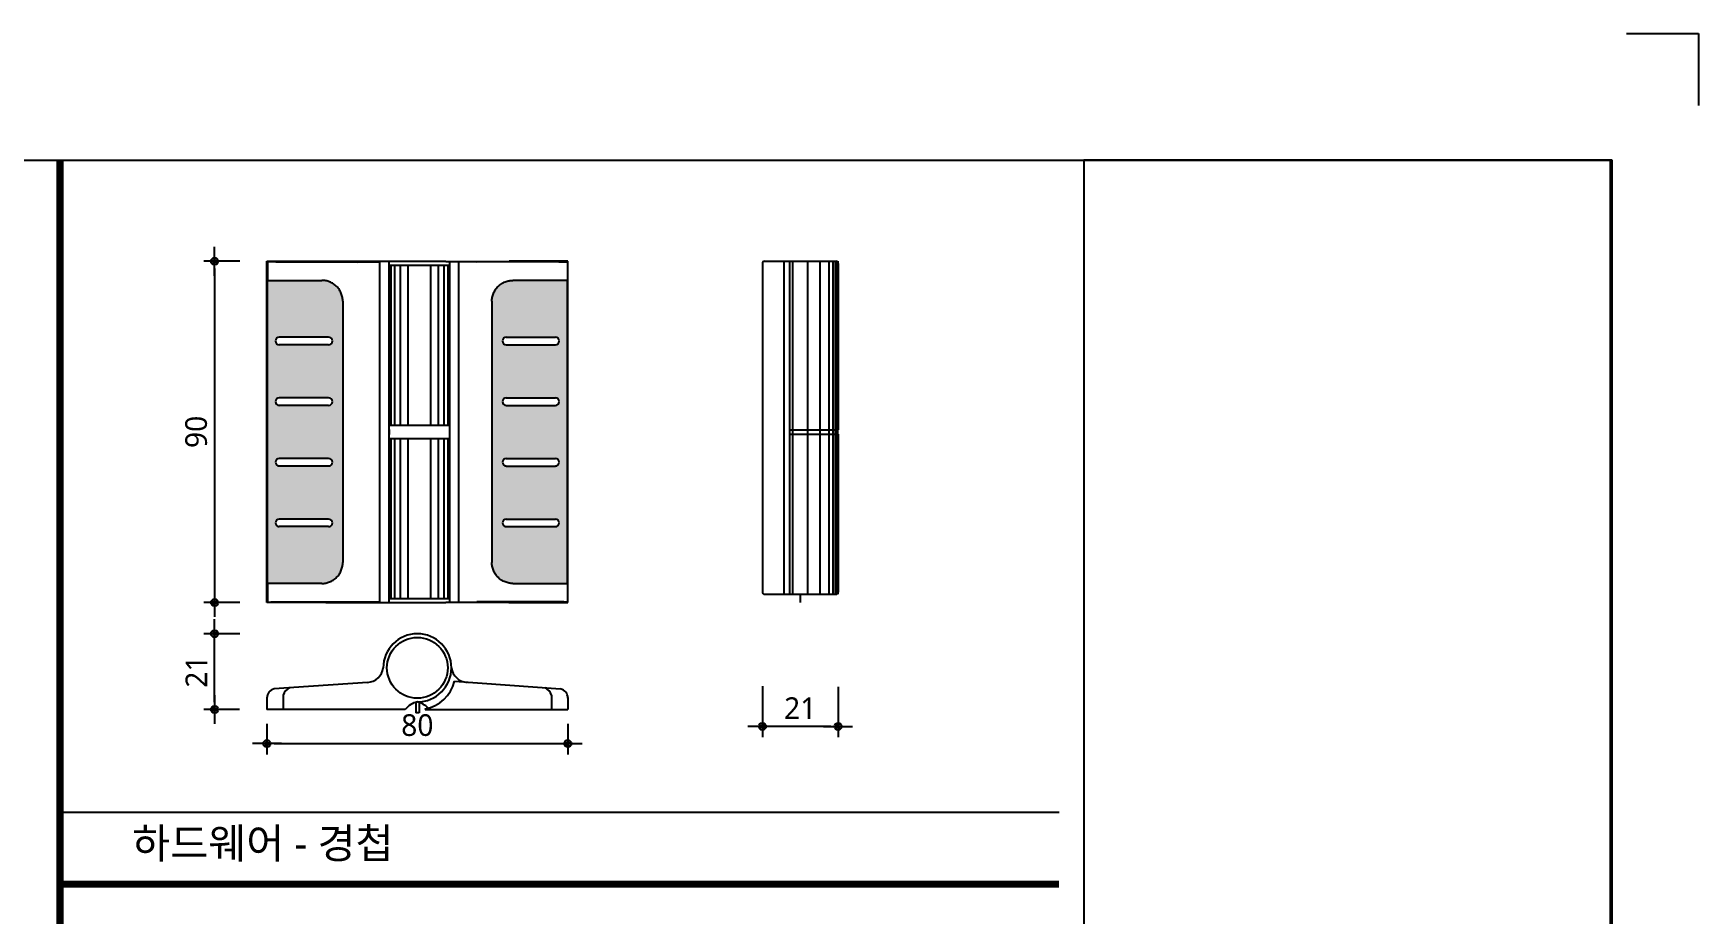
# Model space of a CAD drawing. Extents: x -256 to 8104, y -176 to 5714.
# Drawn here: x 5795 to 8104, y 4492 to 5714 of the extents above; entities that cross this region are included whole.
import ezdxf
from ezdxf.enums import TextEntityAlignment as Align

# ---------------------------------------------------------------- set-up
doc = ezdxf.new("R2010")
doc.units = 0
doc.header["$LTSCALE"] = 30
doc.layers.get('0').update_dxf_attribs({"linetype": 'CONTINUOUS'})
doc.layers.get('DEFPOINTS').update_dxf_attribs({"linetype": 'CONTINUOUS'})
for name, color, linetype in [('curior-0Line', 252, 'CONTINUOUS'), ('DIM', 7, 'CONTINUOUS'), ('TIT', 3, 'CONTINUOUS'), ('부자재', 4, 'CONTINUOUS'), ('해치', 8, 'CONTINUOUS')]:
    doc.layers.add(name, color=color, linetype=linetype)
doc.styles.add('돋움', font='malgun.ttf')
doc.dimstyles.new('10', dxfattribs={"dimscale": 10, "dimtxt": 3, "dimasz": 1, "dimexe": 1.5, "dimexo": 2, "dimgap": 1, "dimtad": 1, "dimdec": 0, "dimlunit": 6, "dimtxsty": '돋움', "dimblk": 'DIMDOT', "dimcen": -1, "dimdle": 1.5, "dimclrt": 3, "dimazin": 3, "dimtfac": 1, "dimtdec": 0, "dimtix": 1, "dimtmove": 2, "dimatfit": 3, "dimldrblk": 'DIMDOT', "dimarcsym": 0})

# ---------------------------------------------------------------- blocks, each defined once
blk = doc.blocks.new('DIMDOT')
at = {"linetype": 'Continuous'}
blk.add_line((-2, 0), (2, 0), dxfattribs=at)
for radius in [0.5, 0.25]:
    blk.add_circle((0, 0), radius, dxfattribs=at)
blk = doc.blocks.new('*D1087')
at = {"layer": 'DEFPOINTS', "color": 0}
for p in [(204422.8, -1426), (204367.8, -1899.1), (204422.8, -1899.1)]:
    blk.add_point(p, dxfattribs=at)
at = {"layer": 'DIM', "color": 0, "lineweight": -2, "ltscale": 10}
for p, q in [((204402.8, -1426), (204352.8, -1426)), ((204367.8, -1436), (204367.8, -1889.1)), ((204402.8, -1899.1), (204352.8, -1899.1))]:
    blk.add_line(p, q, dxfattribs=at)
at = {"layer": 'DIM', "color": 0, "lineweight": -2, "xscale": 10, "yscale": 10, "zscale": 10}
for p, rotation in [((204367.8, -1426), 90), ((204367.8, -1899.1), 270)]:
    blk.add_blockref('DIMDOT', p, dxfattribs=dict(at, rotation=rotation))
at = {"layer": 'DIM', "color": 3, "insert": (204342.3, -1662.5), "char_height": 30, "attachment_point": 5, "rotation": 90, "style": '돋움'}
blk.add_mtext('90', dxfattribs=at)
blk = doc.blocks.new('*D1088')
at = {"layer": 'DEFPOINTS', "color": 0}
for p in [(204440.4, -2047.3), (204857.5, -2047.3), (204857.5, -2094.7)]:
    blk.add_point(p, dxfattribs=at)
at = {"layer": 'DIM', "color": 0, "lineweight": -2, "ltscale": 10}
for p, q in [((204440.4, -2067.3), (204440.4, -2109.7)), ((204857.5, -2067.3), (204857.5, -2109.7)), ((204450.4, -2094.7), (204847.5, -2094.7))]:
    blk.add_line(p, q, dxfattribs=at)
at = {"layer": 'DIM', "color": 0, "lineweight": -2, "xscale": 10, "yscale": 10, "zscale": 10, "rotation": 180}
blk.add_blockref('DIMDOT', (204440.4, -2094.7), dxfattribs=at)
at = {"layer": 'DIM', "color": 0, "lineweight": -2, "xscale": 10, "yscale": 10, "zscale": 10}
blk.add_blockref('DIMDOT', (204857.5, -2094.7), dxfattribs=at)
at = {"layer": 'DIM', "color": 3, "insert": (204648.9, -2069.2), "char_height": 30, "attachment_point": 5, "style": '돋움'}
blk.add_mtext('80', dxfattribs=at)
blk = doc.blocks.new('*D1089')
at = {"layer": 'DEFPOINTS', "color": 0}
for p in [(204367.8, -1942.3), (204422.8, -1942.3), (204422.1, -2047.3)]:
    blk.add_point(p, dxfattribs=at)
at = {"layer": 'DIM', "color": 0, "lineweight": -2, "ltscale": 10}
for p, q in [((204402.8, -1942.3), (204352.8, -1942.3)), ((204367.8, -2037.3), (204367.8, -1952.3)), ((204402.1, -2047.3), (204352.8, -2047.3))]:
    blk.add_line(p, q, dxfattribs=at)
at = {"layer": 'DIM', "color": 0, "lineweight": -2, "xscale": 10, "yscale": 10, "zscale": 10}
for p, rotation in [((204367.8, -1942.3), 90), ((204367.8, -2047.3), 270)]:
    blk.add_blockref('DIMDOT', p, dxfattribs=dict(at, rotation=rotation))
at = {"layer": 'DIM', "color": 3, "insert": (204342.5, -1994.8), "char_height": 30, "attachment_point": 5, "rotation": 90, "style": '돋움'}
blk.add_mtext('21', dxfattribs=at)
blk = doc.blocks.new('*D1090')
at = {"layer": 'DEFPOINTS', "color": 0}
for p in [(205127.3, -1995.1), (205232.3, -1995.9), (205127.3, -2070.8)]:
    blk.add_point(p, dxfattribs=at)
at = {"layer": 'DIM', "color": 0, "lineweight": -2, "ltscale": 10}
for p, q in [((205127.3, -2015.1), (205127.3, -2085.8)), ((205232.3, -2015.9), (205232.3, -2085.8)), ((205222.3, -2070.8), (205137.3, -2070.8))]:
    blk.add_line(p, q, dxfattribs=at)
at = {"layer": 'DIM', "color": 0, "lineweight": -2, "xscale": 10, "yscale": 10, "zscale": 10, "rotation": 180}
blk.add_blockref('DIMDOT', (205127.3, -2070.8), dxfattribs=at)
at = {"layer": 'DIM', "color": 0, "lineweight": -2, "xscale": 10, "yscale": 10, "zscale": 10}
blk.add_blockref('DIMDOT', (205232.3, -2070.8), dxfattribs=at)
at = {"layer": 'DIM', "color": 3, "insert": (205179.8, -2045.5), "char_height": 30, "attachment_point": 5, "style": '돋움'}
blk.add_mtext('21', dxfattribs=at)
blk = doc.blocks.new('AURA_40', base_point=(198321.5, -6824.2))
at = {"layer": '해치'}
h = blk.add_hatch(dxfattribs=at)
h.set_pattern_fill('DOTS', color=256, scale=2.628474)
h.set_pattern_definition([(0, (201478.674, -1090.9586), (2.086351, 4.172702), [0, -4.172702])])
edge = h.paths.add_edge_path()
edge.add_line((204440.9, -1872.6), (204441, -1872.6))
edge.add_spline(control_points=[(204441, -1872.6), (204441.2, -1872.6), (204452.7, -1872.6)], knot_values=[-0.724312, -0.724312, -0.724312, 0.724312, 0.724312, 0.724312], weights=[1, 0.748956, 1], degree=2, periodic=0)
edge.add_line((204452.7, -1872.6), (204516.6, -1872.6))
edge.add_spline(control_points=[(204516.6, -1872.6), (204545.5, -1872.6), (204545.5, -1843.6)], knot_values=[-1.570796, -1.570796, -1.570796, 0, 0, 0], weights=[1, 0.707107, 1], degree=2, periodic=0)
edge.add_line((204545.5, -1843.6), (204545.5, -1481.4))
edge.add_spline(control_points=[(204545.5, -1481.4), (204545.5, -1452.5), (204516.6, -1452.5)], knot_values=[0, 0, 0, 1.570796, 1.570796, 1.570796], weights=[1, 0.707107, 1], degree=2, periodic=0)
edge.add_line((204516.6, -1452.5), (204452.7, -1452.5))
edge.add_spline(control_points=[(204452.7, -1452.5), (204441.2, -1452.5), (204441, -1452.5)], knot_values=[-0.724312, -0.724312, -0.724312, 0.724312, 0.724312, 0.724312], weights=[1, 0.748956, 1], degree=2, periodic=0)
edge.add_line((204440.9, -1452.5), (204440.9, -1872.6))
h.paths.add_polyline_path([(204525.8, -1531.3, -0.414214), (204531.1, -1536.5, -0.414214), (204525.8, -1541.8), (204457.5, -1541.8, -0.414214), (204452.2, -1536.5, -0.414214), (204457.5, -1531.3)], flags=16)
h.paths.add_polyline_path([(204525.8, -1615.3, -0.414214), (204531.1, -1620.5, -0.414214), (204525.8, -1625.8), (204457.5, -1625.8, -0.414214), (204452.2, -1620.5, -0.414214), (204457.5, -1615.3)], flags=16)
h.paths.add_polyline_path([(204525.8, -1699.3, -0.414214), (204531.1, -1704.5, -0.414214), (204525.8, -1709.8), (204457.5, -1709.8, -0.414214), (204452.2, -1704.5, -0.414214), (204457.5, -1699.3)], flags=16)
h.paths.add_polyline_path([(204525.8, -1783.3, -0.414214), (204531.1, -1788.6, -0.414214), (204525.8, -1793.8), (204457.5, -1793.8, -0.414214), (204452.2, -1788.6, -0.414214), (204457.5, -1783.3)], flags=16)
h = blk.add_hatch(dxfattribs=at)
h.set_pattern_fill('DOTS', color=256, scale=2.628474)
h.set_pattern_definition([(0, (201004.0565, -1090.9586), (2.086351, 4.1727023), [0, -4.1727023])])
edge = h.paths.add_edge_path()
edge.add_spline(control_points=[(204752.3, -1481.4), (204752.3, -1452.5), (204781.3, -1452.5)], knot_values=[0, 0, 0, 1.570796, 1.570796, 1.570796], weights=[1, 0.707107, 1], degree=2, periodic=0)
edge.add_line((204781.3, -1452.5), (204845.2, -1452.5))
edge.add_spline(control_points=[(204845.2, -1452.5), (204856.7, -1452.5), (204856.9, -1452.5)], knot_values=[-0.724312, -0.724312, -0.724312, 0.724312, 0.724312, 0.724312], weights=[1, 0.748956, 1], degree=2, periodic=0)
edge.add_line((204857, -1452.5), (204857, -1872.6))
edge.add_line((204857, -1872.6), (204856.9, -1872.6))
edge.add_spline(control_points=[(204856.9, -1872.6), (204856.7, -1872.6), (204845.2, -1872.6)], knot_values=[-0.724312, -0.724312, -0.724312, 0.724312, 0.724312, 0.724312], weights=[1, 0.748956, 1], degree=2, periodic=0)
edge.add_line((204845.2, -1872.6), (204781.3, -1872.6))
edge.add_spline(control_points=[(204781.3, -1872.6), (204752.3, -1872.6), (204752.3, -1843.6)], knot_values=[-1.570796, -1.570796, -1.570796, 0, 0, 0], weights=[1, 0.707107, 1], degree=2, periodic=0)
edge.add_line((204752.3, -1843.6), (204752.3, -1481.4))
h.paths.add_polyline_path([(204772.1, -1531.3, 0.414214), (204766.8, -1536.5, 0.414214), (204772.1, -1541.8), (204840.4, -1541.8, 0.414214), (204845.7, -1536.5, 0.414214), (204840.4, -1531.3)], flags=16)
h.paths.add_polyline_path([(204772.1, -1615.3, 0.414214), (204766.8, -1620.5, 0.414214), (204772.1, -1625.8), (204840.4, -1625.8, 0.414214), (204845.7, -1620.5, 0.414214), (204840.4, -1615.3)], flags=16)
h.paths.add_polyline_path([(204772.1, -1699.3, 0.414214), (204766.8, -1704.5, 0.414214), (204772.1, -1709.8), (204840.4, -1709.8, 0.414214), (204845.7, -1704.5, 0.414214), (204840.4, -1699.3)], flags=16)
h.paths.add_polyline_path([(204772.1, -1783.3, 0.414214), (204766.8, -1788.6, 0.414214), (204772.1, -1793.8), (204840.4, -1793.8, 0.414214), (204845.7, -1788.6, 0.414214), (204840.4, -1783.3)], flags=16)
at = {"color": 2}
for p, q in [((206325.6, -1110), (206425.6, -1110)), ((206325.6, -1110), (206425.6, -1110)), ((206325.6, -1110), (206425.6, -1110)), ((206425.6, -1110), (206425.6, -1210)), ((206425.6, -1110), (206425.6, -1210)), ((206425.6, -1110), (206425.6, -1210)), ((205179.8, -1887.5), (205179.8, -1899.1))]:
    blk.add_line(p, q, dxfattribs=at)
at = {"color": 8}
blk.add_line((204153.5, -2189.5), (205538.7, -2189.5), dxfattribs=at)
at = {"color": 2}
for points in [[(198320.8, -1285.8), (205573.1, -1285.8), (205573.1, -6824.2), (198320.8, -6824.2)], [(198320.8, -1285.8), (205573.1, -1285.8), (205573.1, -6824.2), (198320.8, -6824.2)], [(198320.8, -1285.8), (206302.7, -1285.8), (206302.7, -6824.2), (198320.8, -6824.2)]]:
    blk.add_lwpolyline(points, close=True, dxfattribs=at)
at = {"color": 8, "const_width": 10}
for points in [[(204153.5, -6824.2), (204153.5, -1285.8)], [(204153.5, -2289.5), (205538.7, -2289.5)]]:
    blk.add_lwpolyline(points, dxfattribs=at)
at = {"layer": 'curior-0Line'}
blk.add_line((205573.1, -1285.8), (205573.1, -6823.4), dxfattribs=at)
blk.add_lwpolyline([(206305.6, -1285.8), (205573.1, -1285.8), (205573.1, -6824.2), (206305.6, -6824.2)], close=True, dxfattribs=at)
at = {"layer": '부자재'}
for p, q in [((204440.4, -1426), (204521.8, -1426)), ((204440.4, -1899.1), (204440.4, -1426)), ((204440.4, -1426), (204441, -1426.5)), ((204441, -1426.5), (204441, -1452.5)), ((204452.7, -1426.8), (204566.3, -1427)), ((204522, -1426.1), (204521.8, -1426)), ((204609.5, -1426.1), (204522, -1426.1)), ((204596.9, -1897.9), (204596.9, -1427.2)), ((204609.5, -1426.1), (204609.5, -1899)), ((204609.5, -1426.1), (204609.6, -1426.1)), ((204688.4, -1426.1), (204775.9, -1426.1)), ((204693.6, -1426.1), (204693.6, -1899)), ((204706.2, -1897.9), (204706.2, -1427.2)), ((204845.2, -1426.8), (204731.6, -1427)), ((204775.9, -1426.1), (204776.1, -1426)), ((204857.5, -1426), (204776.1, -1426)), ((204857.5, -1426), (204856.9, -1426.5)), ((204856.9, -1426.5), (204856.9, -1452.5)), ((204857.5, -1899.1), (204857.5, -1426)), ((205127.3, -1429), (205127.3, -1884.5)), ((205130.3, -1426), (205229.3, -1426)), ((205157.3, -1426), (205157.3, -1887.5)), ((205164.8, -1426), (205164.8, -1887.5)), ((205232.3, -1429), (205232.3, -1659.6)), ((204440.9, -1872.6), (204440.9, -1452.5)), ((204440.9, -1452.5), (204441, -1452.5)), ((204452.7, -1452.5), (204516.6, -1452.5)), ((204845.2, -1452.5), (204781.3, -1452.5)), ((204857, -1452.5), (204856.9, -1452.5)), ((204857, -1872.6), (204857, -1452.5)), ((204545.5, -1481.4), (204545.5, -1843.6)), ((204752.3, -1481.4), (204752.3, -1843.6)), ((204609.7, -1659), (204609.7, -1666.3)), ((205164.8, -1659.6), (205232.3, -1659.6)), ((205231.3, -1659.6), (205231.3, -1665.6)), ((205164.8, -1665.6), (205232.3, -1665.6)), ((205232.3, -1665.6), (205232.3, -1884.5)), ((204441, -1872.6), (204440.9, -1872.6)), ((204441, -1872.6), (204441, -1898.5)), ((204516.6, -1872.6), (204452.7, -1872.6)), ((204781.3, -1872.6), (204845.2, -1872.6)), ((204856.9, -1872.6), (204857, -1872.6)), ((204856.9, -1872.6), (204856.9, -1898.5)), ((205130.3, -1887.5), (205229.3, -1887.5)), ((204441, -1898.5), (204440.4, -1899.1)), ((204521.8, -1899.1), (204440.4, -1899.1)), ((204452.7, -1898.3), (204566.3, -1898.1)), ((204522, -1899), (204521.8, -1899.1)), ((204522, -1899), (204609.5, -1899)), ((204775.9, -1899), (204688.4, -1899)), ((204845.2, -1898.3), (204731.6, -1898.1)), ((204775.9, -1899), (204776.1, -1899.1)), ((204776.1, -1899.1), (204857.5, -1899.1)), ((204856.9, -1898.5), (204857.5, -1899.1)), ((204700.5, -2008.3), (204847.5, -2018.8)), ((204440.4, -2030.7), (204440.4, -2047.3)), ((204579.8, -2009.8), (204450.2, -2018.8)), ((204462.9, -2027.7), (204462.9, -2047.3)), ((204835, -2027.7), (204835, -2047.3)), ((204857.5, -2030.7), (204857.5, -2047.3)), ((204632.2, -2047.3), (204440.4, -2047.3)), ((204646.7, -2037.4), (204646.7, -2051.8)), ((204651.2, -2051.8), (204646.7, -2051.8)), ((204651.2, -2037.4), (204651.2, -2051.8)), ((204659.6, -2046.5), (204659.6, -2047.3)), ((204659.6, -2047.3), (204857.5, -2047.3))]:
    blk.add_line(p, q, dxfattribs=at)
blk.add_circle((204648.9, -1989.6), 42.1, dxfattribs=at)
for centre, radius, start, end in [((205130.3, -1429), 3, 90, 180), ((205229.3, -1429), 3, 0, 90), ((205130.3, -1884.5), 3, 180, 270), ((205229.3, -1884.5), 3, 270, 0), ((204648.9, -1989.6), 47.2, 270, 180), ((204578.6, -1986.5), 23.3, 272.9231, 352.4724), ((204650.6, -1995.8), 51.5, 280.084, 345.9792), ((204719.3, -1986.5), 23.3, 187.5276, 267.0769), ((204453, -2031.1), 12.6, 101.7765, 181.6712), ((204478.2, -2031.9), 15.9, 113.4077, 164.5497), ((204819.6, -2031.9), 15.9, 15.4503, 67.3004), ((204844.9, -2031.1), 12.6, 358.3288, 78.2235), ((204655.4, -2065.7), 29.6, 102.5267, 141.5475), ((204642.5, -2065.7), 29.6, 43.1003, 77.4733)]:
    blk.add_arc(centre, radius, start, end, dxfattribs=at)
for points, weights in [([(204452.7, -1426.8), (204441.2, -1426.7), (204441, -1426.5)], [1, 0.748955720789, 1]), ([(204596.9, -1427.2), (204583.4, -1427), (204566.3, -1427)], [1, 0.964784765128, 1]), ([(204609.5, -1426.1), (204609.5, -1426.1), (204609.5, -1426.1)], [1, 0.999924701899, 1]), ([(204845.2, -1426.8), (204856.7, -1426.7), (204856.9, -1426.5)], [1, 0.748955720789, 1]), ([(204441, -1452.5), (204441.2, -1452.5), (204452.7, -1452.5)], [1, 0.748955720789, 1]), ([(204545.5, -1481.4), (204545.5, -1452.5), (204516.6, -1452.5)], [1, 0.707106781187, 1]), ([(204752.3, -1481.4), (204752.3, -1452.5), (204781.3, -1452.5)], [1, 0.707106781187, 1]), ([(204856.9, -1452.5), (204856.7, -1452.5), (204845.2, -1452.5)], [1, 0.748955720789, 1]), ([(204609.5, -1666.3), (204609.5, -1666.3), (204609.5, -1666.3)], [1, 0.999862102782, 1]), ([(204516.6, -1872.6), (204545.5, -1872.6), (204545.5, -1843.6)], [1, 0.707106781187, 1]), ([(204781.3, -1872.6), (204752.3, -1872.6), (204752.3, -1843.6)], [1, 0.707106781187, 1]), ([(204452.7, -1872.6), (204441.2, -1872.6), (204441, -1872.6)], [1, 0.748955720789, 1]), ([(204845.2, -1872.6), (204856.7, -1872.6), (204856.9, -1872.6)], [1, 0.748955720789, 1]), ([(204441, -1898.5), (204441.2, -1898.3), (204452.7, -1898.3)], [1, 0.748955720789, 1]), ([(204566.3, -1898.1), (204583.4, -1898.1), (204596.9, -1897.9)], [1, 0.964784765128, 1]), ([(204609.6, -1899.2), (204609.5, -1899.2), (204609.5, -1899.2)], [1, 0.999734260157, 1]), ([(204856.9, -1898.5), (204856.7, -1898.3), (204845.2, -1898.3)], [1, 0.748955720789, 1])]:
    blk.add_rational_spline(points, weights, degree=2, dxfattribs=at)
for points, weights, knots in [([(204688.4, -1426.1), (204688.4, -1426.1), (204648.9, -1426.1), (204609.5, -1426.1), (204609.5, -1426.1)], [1, 0.707106781186, 1, 0.707106781186, 1], [-1.570796, -1.570796, -1.570796, 0, 0, 1.570796, 1.570796, 1.570796]), ([(204609.5, -1431.3), (204622.1, -1431.3), (204648.9, -1431.3), (204693.6, -1431.3), (204693.6, -1431.3)], [0.872453400774, 0.800943102543, 1, 0.707106781186, 1], [-1.067549, -1.067549, -1.067549, 0, 0, 1.570796, 1.570796, 1.570796]), ([(204693.6, -1653.7), (204693.6, -1653.7), (204653.6, -1653.7), (204623.7, -1653.7), (204609.5, -1653.7)], [1, 0.742797744768, 1, 0.794611058848, 0.917248923756], [-1.467114, -1.467114, -1.467114, 0, 0, 1.171564, 1.171564, 1.171564]), ([(204609.5, -1671.6), (204620.7, -1671.6), (204644.3, -1671.6), (204684.4, -1671.6), (204692.7, -1671.6)], [0.884455168565, 0.830422605945, 1, 0.742797744768, 1], [-0.967291, -0.967291, -0.967291, 0, 0, 1.467114, 1.467114, 1.467114]), ([(204693.6, -1893.9), (204693.6, -1893.9), (204648.9, -1893.9), (204622.1, -1893.9), (204609.5, -1893.9)], [1, 0.707106781186, 1, 0.800943102543, 0.872453400774], [-1.570796, -1.570796, -1.570796, 0, 0, 1.067549, 1.067549, 1.067549]), ([(204609.5, -1899.2), (204609.5, -1899.2), (204648.9, -1899.2), (204688.4, -1899.2), (204688.4, -1899.2)], [1, 0.707106781186, 1, 0.707106781186, 1], [-1.570796, -1.570796, -1.570796, 0, 0, 1.570796, 1.570796, 1.570796])]:
    blk.add_rational_spline(points, weights, degree=2, knots=knots, dxfattribs=at)
blk.add_open_spline([(204609.7, -1659), (204609.7, -1659), (204609.7, -1659), (204609.6, -1659), (204609.6, -1659), (204609.5, -1658.9)], degree=3, knots=[-0.00189331, -0.00189331, -0.00189331, -0.00189331, 0, 0, 0.05421316, 0.05421316, 0.05421316, 0.05421316], dxfattribs=at)
at = {"layer": '해치'}
for p, q in [((204612.1, -1431.3), (204612.1, -1653.7)), ((204617.4, -1431.3), (204617.4, -1653.7)), ((204625.3, -1431.3), (204625.3, -1653.7)), ((204635.8, -1431.3), (204635.8, -1653.7)), ((204667.3, -1431.3), (204667.3, -1653.7)), ((204677.9, -1431.3), (204677.9, -1653.7)), ((204685.7, -1431.3), (204685.7, -1653.7)), ((204691, -1431.3), (204691, -1653.7)), ((205169.4, -1887.5), (205169.4, -1426)), ((205190.4, -1887.5), (205190.4, -1426)), ((205207.4, -1887.5), (205207.4, -1426)), ((205220, -1887.5), (205220, -1426)), ((205225.6, -1887.5), (205225.6, -1426)), ((205228.5, -1887.5), (205228.5, -1426)), ((205230.4, -1887.5), (205230.4, -1426)), ((205231.5, -1887.5), (205231.5, -1426)), ((205231.9, -1659.6), (205231.9, -1426)), ((205232.2, -1659.6), (205232.2, -1426)), ((204525.8, -1531.3), (204457.5, -1531.3)), ((204525.8, -1541.8), (204457.5, -1541.8)), ((204772.1, -1531.3), (204840.4, -1531.3)), ((204772.1, -1541.8), (204840.4, -1541.8)), ((204525.8, -1615.3), (204457.5, -1615.3)), ((204772.1, -1615.3), (204840.4, -1615.3)), ((204525.8, -1625.8), (204457.5, -1625.8)), ((204772.1, -1625.8), (204840.4, -1625.8)), ((204612.1, -1671.6), (204612.1, -1893.9)), ((204617.4, -1671.6), (204617.4, -1893.9)), ((204625.3, -1671.6), (204625.3, -1893.9)), ((204635.8, -1671.6), (204635.8, -1893.9)), ((204667.3, -1671.6), (204667.3, -1893.9)), ((204677.9, -1671.6), (204677.9, -1893.9)), ((204685.7, -1671.6), (204685.7, -1893.9)), ((204691, -1671.6), (204691, -1893.9)), ((205231.9, -1887.5), (205231.9, -1665.6)), ((205232.2, -1887.5), (205232.2, -1665.6)), ((204525.8, -1699.3), (204457.5, -1699.3)), ((204772.1, -1699.3), (204840.4, -1699.3)), ((204525.8, -1709.8), (204457.5, -1709.8)), ((204772.1, -1709.8), (204840.4, -1709.8)), ((204525.8, -1783.3), (204457.5, -1783.3)), ((204525.8, -1793.8), (204457.5, -1793.8)), ((204772.1, -1783.3), (204840.4, -1783.3)), ((204772.1, -1793.8), (204840.4, -1793.8))]:
    blk.add_line(p, q, dxfattribs=at)
for centre, start, end in [((204457.5, -1536.5), 90, 180), ((204457.5, -1536.5), 180, 270), ((204525.8, -1536.5), 0, 90), ((204525.8, -1536.5), 270, 0), ((204772.1, -1536.5), 90, 180), ((204772.1, -1536.5), 180, 270), ((204840.4, -1536.5), 0, 90), ((204840.4, -1536.5), 270, 0), ((204457.5, -1620.5), 90, 180), ((204525.8, -1620.5), 0, 90), ((204772.1, -1620.5), 90, 180), ((204840.4, -1620.5), 0, 90), ((204457.5, -1620.5), 180, 270), ((204525.8, -1620.5), 270, 0), ((204772.1, -1620.5), 180, 270), ((204840.4, -1620.5), 270, 0), ((204457.5, -1704.5), 90, 180), ((204457.5, -1704.5), 180, 270), ((204525.8, -1704.5), 0, 90), ((204525.8, -1704.5), 270, 0), ((204772.1, -1704.5), 90, 180), ((204772.1, -1704.5), 180, 270), ((204840.4, -1704.5), 0, 90), ((204840.4, -1704.5), 270, 0), ((204457.5, -1788.6), 90, 180), ((204457.5, -1788.6), 180, 270), ((204525.8, -1788.6), 0, 90), ((204525.8, -1788.6), 270, 0), ((204772.1, -1788.6), 90, 180), ((204772.1, -1788.6), 180, 270), ((204840.4, -1788.6), 0, 90), ((204840.4, -1788.6), 270, 0)]:
    blk.add_arc(centre, 5.26, start, end, dxfattribs=at)
at = {"layer": 'TIT', "style": '돋움'}
blk.add_text('하드웨어 - 경첩', height=42, dxfattribs=at).set_placement((204615.9, -2253.8), align=Align.RIGHT)
at = {"layer": 'DIM', "ltscale": 10}
for base, p1, p2, angle, text, picture, middle in [((204367.8, -1899.1), (204422.8, -1426), (204422.8, -1899.1), 90, '90', '*D1087', (204342.3, -1662.5)), ((204367.8, -1942.3), (204422.1, -2047.3), (204422.8, -1942.3), 90, '21', '*D1089', (204342.5, -1994.8)), ((205127.3, -2070.8), (205232.3, -1995.9), (205127.3, -1995.1), 180, '21', '*D1090', (205179.8, -2045.5))]:
    dim = blk.add_linear_dim(base=base, p1=p1, p2=p2, angle=angle, text=text, dimstyle='10', override={"dimtxsty": '돋움'}, dxfattribs=at)
    dim.commit()
    dim.dimension.update_dxf_attribs({"geometry": picture, "text_midpoint": middle})
dim = blk.add_linear_dim(base=(204857.5, -2094.7), p1=(204440.4, -2047.3), p2=(204857.5, -2047.3), text='80', dimstyle='10', override={"dimtxsty": '돋움'}, dxfattribs=at)
dim.commit()
dim.dimension.update_dxf_attribs({"geometry": '*D1088', "text_midpoint": (204648.9, -2069.2)})

msp = doc.modelspace()

# ---------------------------------------------------------------- block references
msp.add_blockref('AURA_40', (0, 0))

doc.saveas('drawing.dxf')
